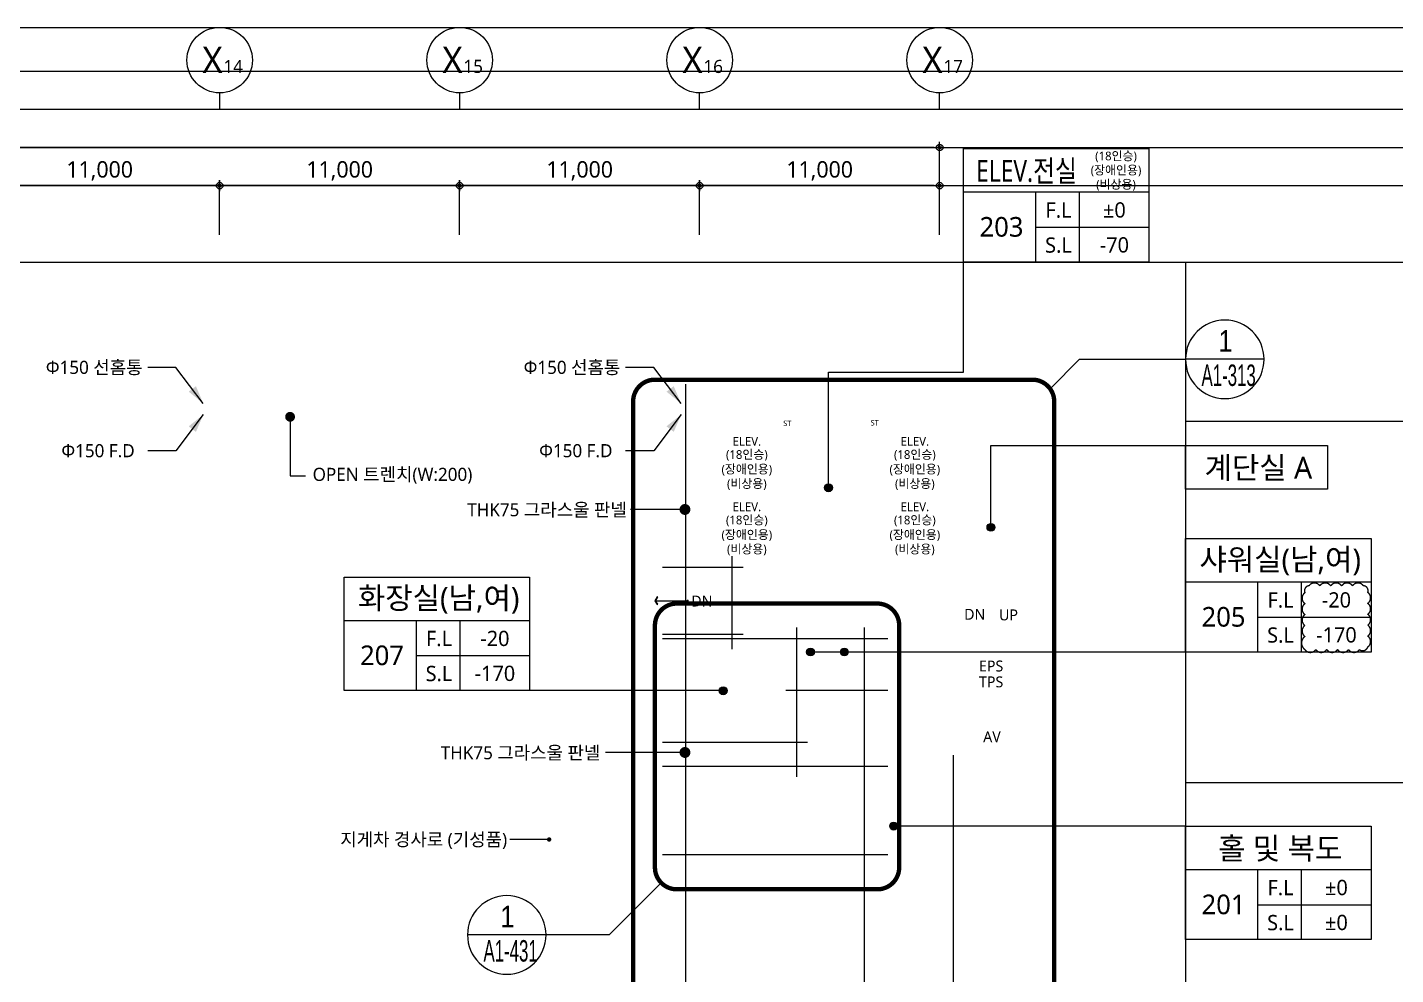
# Model space of a CAD drawing. Header units: millimetres. Extents: x 45782458 to 46215946, y 191740 to 1509539.
# Drawn here: x 46089958 to 46152671, y 862048 to 905440 of the extents above; entities that cross this region are included whole.
import ezdxf
from ezdxf.enums import TextEntityAlignment as Align

# ---------------------------------------------------------------- set-up
doc = ezdxf.new("R2010")
doc.units = ezdxf.units.MM
doc.header["$LTSCALE"] = 1000
doc.header["$MEASUREMENT"] = 0
doc.header["$PDSIZE"] = -10
for name, pattern in [('ACAD_ISO03W100', [30, 12, -18]), ('CEN', [62, 60, -1, 0, -1]), ('SYM$0$DASHDOT', [1, 0.5, -0.25, 0, -0.25])]:
    doc.linetypes.add(name, pattern=pattern)
doc.layers.get('0').update_dxf_attribs({"linetype": 'CONTINUOUS'})
doc.layers.get('Defpoints').update_dxf_attribs({"color": 171, "linetype": 'CONTINUOUS'})
for name, color, linetype in [('cen', 14, 'CONTINUOUS'), ('Center(AR)', 30, 'CEN'), ('DIM', 7, 'CONTINUOUS'), ('LED', 7, 'CONTINUOUS'), ('NDIM', 7, 'CONTINUOUS'), ('SYM(AXIS)', 7, 'CONTINUOUS'), ('SYM(STAIR)', 251, 'CONTINUOUS'), ('TEXT(AXIS)', 2, 'CONTINUOUS'), ('TEXT(MIN)', 7, 'CONTINUOUS'), ('TEXT(노트)', 7, 'CONTINUOUS'), ('TEXT(실명)', 3, 'CONTINUOUS'), ('TEXT-기입', 6, 'CONTINUOUS'), ('TITLE', 7, 'CONTINUOUS'), ('구간정리', 6, 'CONTINUOUS'), ('구간정리-TEXT', 3, 'CONTINUOUS')]:
    doc.layers.add(name, color=color, linetype=linetype)
doc.layers.add('VE변경사항적용-20220616', color=10, linetype='CONTINUOUS', plot=False)
doc.styles.add('CGS', font='cgse', dxfattribs={"bigfont": 'cgs'})
doc.styles.add('SYM$0$ARIAL', font='arial.ttf')
doc.styles.add('SYM$0$돋움', font='', dxfattribs={"width": 0.9})
doc.styles.add('TE', font='malgun_0.ttf')
doc.styles.add('궁서체', font='')
doc.styles.add('나눔바른고딕', font='NanumBarunGothic.ttf')
doc.styles.get('SYM$0$돋움').set_extended_font_data('Dotum')
doc.styles.get('궁서체').set_extended_font_data('GungsuhChe')
doc.dimstyles.new('BA', dxfattribs={"dimscale": 500, "dimtxt": 3, "dimasz": 1, "dimexe": 1, "dimexo": 5, "dimgap": 0.9, "dimtad": 1, "dimdec": 0, "dimdsep": 46, "dimlunit": 6, "dimtxsty": 'TE', "dimblk": 'DDD', "dimcen": 2.5, "dimclrd": 256, "dimclre": 256, "dimclrt": 3, "dimazin": 2, "dimtfac": 1, "dimtdec": 0, "dimtix": 1, "dimtmove": 2, "dimatfit": 3, "dimldrblk": 'DDD', "dimfxl": 1, "dimtolj": 1, "dimtzin": 0, "dimarcsym": 2})
doc.dimstyles.new('CPDIM1', dxfattribs={"dimtxt": 3, "dimasz": 2.5, "dimexe": 1.25, "dimexo": 5, "dimgap": 1.5, "dimtad": 1, "dimdec": 0, "dimzin": 1, "dimdsep": 46, "dimlunit": 6, "dimtxsty": '궁서체', "dimblk1": 'Z_DOT', "dimblk2": 'Z_DOT', "dimsah": 1, "dimcen": 2.5, "dimadec": 0, "dimazin": 0, "dimtfac": 1, "dimtdec": 0, "dimtix": 1, "dimtmove": 2, "dimatfit": 3, "dimldrblk": 'Z_DOT', "dimfxl": 1, "dimtolj": 1, "dimtzin": 1, "dimarcsym": 0})
doc.dimstyles.new('NDIM 1200', dxfattribs={"dimscale": 500, "dimtxt": 3, "dimasz": 1, "dimexe": 2, "dimexo": 2, "dimgap": 1, "dimtad": 1, "dimdec": 0, "dimdsep": 46, "dimtxsty": 'CGS', "dimblk": 'DOT0', "dimcen": 1, "dimdle": 8, "dimclrd": 2, "dimclre": 2, "dimclrt": 2, "dimadec": 0, "dimazin": 0, "dimtfac": 1, "dimtdec": 0, "dimtix": 1, "dimtmove": 2, "dimatfit": 3, "dimldrblk": 'DOT0', "dimfxl": 1, "dimtolj": 1, "dimtzin": 0, "dimlwd": -1, "dimlwe": -1, "dimarcsym": 0})

# ---------------------------------------------------------------- blocks, each defined once
blk = doc.blocks.new('DDD')
at = {"layer": 'DIM', "color": 0}
for p, q in [((-1, 0), (1, 0)), ((0, -1), (0, 1))]:
    blk.add_line(p, q, dxfattribs=at)
for radius in [0.6, 0.3]:
    blk.add_circle((0, 0), radius, dxfattribs=at)
blk = doc.blocks.new('*D346')
at = {"layer": 'Defpoints', "color": 0, "ltscale": 0.4, "transparency": 16777216}
for p in [(46087772, 898190), (46087772, 894690), (46098772, 894690)]:
    blk.add_point(p, dxfattribs=at)
at = {"layer": 'NDIM', "lineweight": -2, "ltscale": 0.4, "transparency": 16777216}
for p, q in [((46087772, 895940), (46087772, 898440)), ((46098522, 898190), (46088022, 898190)), ((46098772, 895940), (46098772, 898440))]:
    blk.add_line(p, q, dxfattribs=at)
at = {"layer": 'NDIM', "lineweight": -2, "ltscale": 0.4, "transparency": 16777216, "xscale": 250, "yscale": 250, "zscale": 250, "rotation": 180}
blk.add_blockref('DDD', (46087772, 898190), dxfattribs=at)
at = {"layer": 'NDIM', "lineweight": -2, "ltscale": 0.4, "transparency": 16777216, "xscale": 250, "yscale": 250, "zscale": 250}
blk.add_blockref('DDD', (46098772, 898190), dxfattribs=at)
at = {"layer": 'NDIM', "color": 3, "ltscale": 0.4, "transparency": 16777216, "insert": (46093272, 898868), "char_height": 750, "attachment_point": 5, "style": 'TE'}
blk.add_mtext('\\A1;11,000', dxfattribs=at)
blk = doc.blocks.new('*D347')
at = {"layer": 'Defpoints', "color": 0, "ltscale": 0.4, "transparency": 16777216}
for p in [(46098772, 898190), (46098772, 894690), (46109772, 894690)]:
    blk.add_point(p, dxfattribs=at)
at = {"layer": 'NDIM', "lineweight": -2, "ltscale": 0.4, "transparency": 16777216}
for p, q in [((46098772, 895940), (46098772, 898440)), ((46109522, 898190), (46099022, 898190)), ((46109772, 895940), (46109772, 898440))]:
    blk.add_line(p, q, dxfattribs=at)
at = {"layer": 'NDIM', "lineweight": -2, "ltscale": 0.4, "transparency": 16777216, "xscale": 250, "yscale": 250, "zscale": 250, "rotation": 180}
blk.add_blockref('DDD', (46098772, 898190), dxfattribs=at)
at = {"layer": 'NDIM', "lineweight": -2, "ltscale": 0.4, "transparency": 16777216, "xscale": 250, "yscale": 250, "zscale": 250}
blk.add_blockref('DDD', (46109772, 898190), dxfattribs=at)
at = {"layer": 'NDIM', "color": 3, "ltscale": 0.4, "transparency": 16777216, "insert": (46104272, 898868), "char_height": 750, "attachment_point": 5, "style": 'TE'}
blk.add_mtext('\\A1;11,000', dxfattribs=at)
blk = doc.blocks.new('A$C2F20087E')
at = {"layer": 'SYM(AXIS)'}
blk.add_line((600, 0), (600, 300), dxfattribs=at)
blk.add_circle((600, 900), 600, dxfattribs=at)
blk = doc.blocks.new('*D348')
at = {"layer": 'Defpoints', "color": 0, "ltscale": 0.4, "transparency": 16777216}
for p in [(46109772, 898190), (46109772, 894690), (46120772, 894690)]:
    blk.add_point(p, dxfattribs=at)
at = {"layer": 'NDIM', "lineweight": -2, "ltscale": 0.4, "transparency": 16777216}
for p, q in [((46109772, 895940), (46109772, 898440)), ((46120522, 898190), (46110022, 898190)), ((46120772, 895940), (46120772, 898440))]:
    blk.add_line(p, q, dxfattribs=at)
at = {"layer": 'NDIM', "lineweight": -2, "ltscale": 0.4, "transparency": 16777216, "xscale": 250, "yscale": 250, "zscale": 250, "rotation": 180}
blk.add_blockref('DDD', (46109772, 898190), dxfattribs=at)
at = {"layer": 'NDIM', "lineweight": -2, "ltscale": 0.4, "transparency": 16777216, "xscale": 250, "yscale": 250, "zscale": 250}
blk.add_blockref('DDD', (46120772, 898190), dxfattribs=at)
at = {"layer": 'NDIM', "color": 3, "ltscale": 0.4, "transparency": 16777216, "insert": (46115272, 898868), "char_height": 750, "attachment_point": 5, "style": 'TE'}
blk.add_mtext('\\A1;11,000', dxfattribs=at)
blk = doc.blocks.new('*D349')
at = {"layer": 'Defpoints', "color": 0, "ltscale": 0.4, "transparency": 16777216}
for p in [(46120772, 898190), (46120772, 894690), (46131772, 894690)]:
    blk.add_point(p, dxfattribs=at)
at = {"layer": 'NDIM', "lineweight": -2, "ltscale": 0.4, "transparency": 16777216}
for p, q in [((46120772, 895940), (46120772, 898440)), ((46131522, 898190), (46121022, 898190)), ((46131772, 895940), (46131772, 898440))]:
    blk.add_line(p, q, dxfattribs=at)
at = {"layer": 'NDIM', "lineweight": -2, "ltscale": 0.4, "transparency": 16777216, "xscale": 250, "yscale": 250, "zscale": 250, "rotation": 180}
blk.add_blockref('DDD', (46120772, 898190), dxfattribs=at)
at = {"layer": 'NDIM', "lineweight": -2, "ltscale": 0.4, "transparency": 16777216, "xscale": 250, "yscale": 250, "zscale": 250}
blk.add_blockref('DDD', (46131772, 898190), dxfattribs=at)
at = {"layer": 'NDIM', "color": 3, "ltscale": 0.4, "transparency": 16777216, "insert": (46126272, 898868), "char_height": 750, "attachment_point": 5, "style": 'TE'}
blk.add_mtext('\\A1;11,000', dxfattribs=at)
blk = doc.blocks.new('A$C51E23882')
at = {"layer": 'TITLE'}
blk.add_lwpolyline([(8500, 0), (0, 0), (0, 5200), (8500, 5200)], close=True, dxfattribs=at)
for points in [[(8500, 3200), (0, 3200)], [(3300, 3200), (3300, 0)], [(5300, 3200), (5300, 0)], [(3300, 1600), (8500, 1600)]]:
    blk.add_lwpolyline(points, dxfattribs=at)
at = {"layer": 'TITLE', "style": '나눔바른고딕'}
for s, p in [('F.L', (4352, 2378)), ('S.L', (4352, 778))]:
    blk.add_text(s, height=700, dxfattribs=at).set_placement(p, align=Align.MIDDLE)
blk = doc.blocks.new('A$C31C7260E')
at = {"layer": 'TITLE'}
for points in [[(0, 0), (0, 4000), (13000, 4000), (13000, 0)], [(13000, 0), (0, 0)]]:
    blk.add_lwpolyline(points, dxfattribs=at)
blk = doc.blocks.new('DOT0')
blk.add_line((-3, 0), (3, 0))
at = {"color": 6}
blk.add_circle((0, 0), 0.75, dxfattribs=at)
blk = doc.blocks.new('Z_DOT')
at = {"layer": 'DIM', "color": 0}
for p, q in [((-1, 0), (1, 0)), ((0, -1), (0, 1))]:
    blk.add_line(p, q, dxfattribs=at)
for radius in [0.5, 0.25]:
    blk.add_circle((0, 0), radius, dxfattribs=at)
blk = doc.blocks.new('SYM$0$det-tar-wi')
at = {"layer": '구간정리', "ltscale": 0.2}
blk.add_line((0, 0), (11, 0), dxfattribs=at)
blk.add_circle((5.5, 0), 5.5, dxfattribs=at)
at = {"layer": '구간정리-TEXT', "color": 3, "style": 'SYM$0$ARIAL'}
blk.add_attdef('2', text='', height=3, dxfattribs=at).set_placement((5.5, 2.58), align=Align.MIDDLE_CENTER)
at = {"layer": '구간정리-TEXT', "color": 3, "style": 'SYM$0$ARIAL', "width": 0.6}
blk.add_attdef('A1.00', text='', height=3, dxfattribs=at).set_placement((5.57, -2.22), align=Align.MIDDLE_CENTER)

msp = doc.modelspace()

# ---------------------------------------------------------------- hatches: boundary and pattern name
at = {"layer": 'LED'}
h = msp.add_hatch(color=256, dxfattribs=at)
h.dxf.hatch_style = 1
edge = h.paths.add_edge_path()
edge.add_arc((46126677.8, 884351.5), 180, 180, 540, ccw=False)
h = msp.add_hatch(color=256, dxfattribs=at)
h.dxf.hatch_style = 1
edge = h.paths.add_edge_path()
edge.add_arc((46134122.3, 882539.8), 180, 180, 540, ccw=False)
h = msp.add_hatch(color=256, dxfattribs=at)
h.dxf.hatch_style = 1
edge = h.paths.add_edge_path()
edge.add_arc((46125852.3, 876826.3), 180, 180, 540, ccw=False)
h = msp.add_hatch(color=256, dxfattribs=at)
h.dxf.hatch_style = 1
edge = h.paths.add_edge_path()
edge.add_arc((46127402.3, 876826.3), 180, 180, 540, ccw=False)
h = msp.add_hatch(color=256, dxfattribs=at)
h.dxf.hatch_style = 1
edge = h.paths.add_edge_path()
edge.add_arc((46121848.7, 875052.5), 180, 270, 630, ccw=False)
h = msp.add_hatch(color=256, dxfattribs=at)
h.dxf.hatch_style = 1
edge = h.paths.add_edge_path()
edge.add_arc((46129668.6, 868851.3), 180, 180, 540, ccw=False)

# ---------------------------------------------------------------- linework, layer by layer
at = {"ltscale": 10000}
for points in [[(46126674.7, 884308), (46126674.7, 889639.7), (46132865.1, 889639.7), (46132865.1, 894690.2)], [(46134122.3, 882539.8), (46134122.3, 886286), (46143042.2, 886286)], [(46143042.2, 876826.3), (46125852.3, 876826.3)], [(46121848.7, 875062), (46112972.3, 875061.9)], [(46143042.2, 868851.3), (46129668.6, 868851.3)]]:
    msp.add_lwpolyline(points, dxfattribs=at)
at = {"layer": 'cen', "ltscale": 10000}
for p, q in [((46143042.2, 887401.3), (46172222.3, 887401.3)), ((46143042.2, 870851.3), (46172222.3, 870851.3))]:
    msp.add_line(p, q, dxfattribs=at)
at = {"layer": 'Center(AR)'}
for p, q in [((46120134.8, 860388.8), (46120134.8, 889101.3)), ((46122259.8, 876951.3), (46122259.8, 881213.8)), ((46119072.3, 880713.8), (46122759.8, 880713.8)), ((46119072.3, 877638.8), (46122759.8, 877638.8)), ((46119072.3, 877451.3), (46129397.3, 877451.3)), ((46125222.3, 871101.3), (46125222.3, 877951.3)), ((46128322.3, 860388.8), (46128322.3, 877951.3)), ((46124722.3, 875081.3), (46129397.3, 875081.3)), ((46119072.3, 872701.3), (46125722.3, 872701.3)), ((46132409.8, 792551.3), (46132409.8, 872101.3)), ((46119072.3, 871601.3), (46129397.3, 871601.3)), ((46119072.3, 867551.3), (46129397.3, 867551.3))]:
    msp.add_line(p, q, dxfattribs=at)
at = {"layer": 'Defpoints'}
for points in [[(46182972.3, 767740.2), (46006272.3, 767740.2), (46006272.3, 905440.2), (46182972.3, 905440.2)], [(46180972.3, 769740.2), (46010022.3, 769740.2), (46010022.3, 903440.2), (46180972.3, 903440.2)], [(46179222.3, 771490.2), (46011772.3, 771490.2), (46011772.3, 901690.2), (46179222.3, 901690.2)], [(46177472.3, 773240.2), (46013522.3, 773240.2), (46013522.3, 899940.2), (46177472.3, 899940.2)], [(46175722.3, 774990.2), (46015272.3, 774990.2), (46015272.3, 898190.2), (46175722.3, 898190.2)], [(46172222.3, 778490.2), (46018772.3, 778490.2), (46018772.3, 894690.2), (46172222.3, 894690.2)], [(46143042.2, 778490.2), (46018772.3, 778490.2), (46018772.3, 894690.2), (46143042.2, 894690.2)]]:
    msp.add_lwpolyline(points, close=True, dxfattribs=at)
at = {"layer": 'LED'}
for points in [[(46098022.3, 888213.8), (46096767.6, 889866.5), (46095479.7, 889866.5)], [(46119922.3, 888213.8), (46118667.6, 889866.5), (46117379.7, 889866.5)], [(46098022.3, 887701.3), (46096767.6, 886048.6), (46095479.7, 886048.6)], [(46119922.3, 887701.3), (46118667.6, 886048.6), (46117379.7, 886048.6)]]:
    msp.add_lwpolyline(points, dxfattribs=at)
for centre in [(46126677.8, 884351.5), (46134122.3, 882539.8), (46125852.3, 876826.3), (46127402.3, 876826.3), (46121848.7, 875052.5), (46129668.6, 868851.3)]:
    msp.add_circle(centre, 180, dxfattribs=at)
for points in [[(46098022.3, 888213.8), (46097352.5, 888751.6), (46097684.4, 889003.5)], [(46119922.3, 888213.8), (46119252.5, 888751.6), (46119584.4, 889003.5)], [(46098022.3, 887701.3), (46097352.5, 887163.6), (46097684.4, 886911.6)], [(46119922.3, 887701.3), (46119252.5, 887163.6), (46119584.4, 886911.6)]]:
    msp.add_solid(points, dxfattribs=at)
at = {"layer": 'NDIM', "ltscale": 0.4}
for p, q in [((46131522.3, 899940.2), (46018772.3, 899940.2)), ((46131772.3, 895940.2), (46131772.3, 900190.2))]:
    msp.add_line(p, q, dxfattribs=at)
at = {"layer": 'SYM(STAIR)'}
msp.add_lwpolyline([(46118823.5, 879001.1), (46118848.3, 879015.4), (46118755.3, 879176.3), (46118848.3, 879337.3), (46118823.5, 879351.6), (46118722.3, 879176.3)], close=True, dxfattribs=at)
msp.add_lwpolyline([(46118722.3, 879176.3), (46120222.3, 879176.3)], dxfattribs=at)
at = {"layer": 'SYM(STAIR)', "const_width": 50}
msp.add_lwpolyline([(46120222.3, 879201.3, -1), (46120222.3, 879151.3, -1)], format="xyb", close=True, dxfattribs=at)
at = {"layer": 'VE변경사항적용-20220616', "linetype": 'ACAD_ISO03W100'}
msp.add_lwpolyline([(46148511.5, 876940.5, 0.5205671), (46149011.5, 876940.5, 0.5205671), (46149511.5, 876940.5, 0.5205671), (46150011.5, 876940.5, 0.5205671), (46150511.5, 876940.5, 0.5205671), (46151011.5, 876940.5, 0.5205671), (46151395.8, 877056.2, 0.5205671), (46151395.8, 877556.2, 0.5205671), (46151395.8, 878056.2, 0.5205671), (46151395.8, 878556.2, 0.5205671), (46151395.8, 879056.2, 0.5205671), (46151395.8, 879556.2, 0.5205671), (46151195.8, 879856.2, 0.5205671), (46150695.8, 879856.2, 0.5205671), (46150195.8, 879856.2, 0.5205671), (46149695.8, 879856.2, 0.5205671), (46149195.8, 879856.2, 0.5205671), (46148695.8, 879856.2, 0.5205671), (46148511.5, 879540.5, 0.5205671), (46148511.5, 879040.5, 0.5205671), (46148511.5, 878540.5, 0.5205671), (46148511.5, 878040.5, 0.5205671), (46148511.5, 877540.5, 0.5205671)], format="xyb", close=True, dxfattribs=at)
at = {"layer": '구간정리', "ltscale": 0.2}
for points in [[(46136835.1, 888883.9), (46138185, 890233.9), (46143042.2, 890233.9)], [(46119015.2, 866249.2), (46116631.1, 863865.2), (46113732.3, 863865.2)]]:
    msp.add_lwpolyline(points, dxfattribs=at)
at = {"layer": '구간정리', "linetype": 'SYM$0$DASHDOT', "ltscale": 2, "const_width": 200}
for points in [[(46118722.3, 857251.3), (46136022.3, 857251.3, 0.4142136), (46137022.3, 858251.3), (46137022.3, 888301.3, 0.4142136), (46136022.3, 889301.3), (46118722.3, 889301.3, 0.4142136), (46117722.3, 888301.3), (46117722.3, 858251.3, 0.4142136)], [(46119722.3, 865956.3), (46128917.3, 865956.3, 0.4142136), (46129917.3, 866956.3), (46129917.3, 878046.3, 0.4142136), (46128917.3, 879046.3), (46119722.3, 879046.3, 0.4142136), (46118722.3, 878046.3), (46118722.3, 866956.3, 0.4142136)]]:
    msp.add_lwpolyline(points, format="xyb", close=True, dxfattribs=at)

# ---------------------------------------------------------------- block references
for name, p, xscale, yscale, zscale in [('A$C2F20087E', (46097272.3, 901690.2), 2.5, 2.5, 2.5), ('A$C2F20087E', (46108272.3, 901690.2), 2.5, 2.5, 2.5), ('A$C2F20087E', (46119272.3, 901690.2), 2.5, 2.5, 2.5), ('A$C2F20087E', (46130272.3, 901690.2), 2.5, 2.5, 2.5), ('A$C31C7260E', (46143042.2, 884286), 0.5, 0.5, 0.5)]:
    msp.add_blockref(name, p, dxfattribs=dict(xscale=xscale, yscale=yscale, zscale=zscale))
for p in [(46132865.1, 894690.2), (46143042.2, 876826.3), (46104472.3, 875061.9), (46143042.2, 863651.3)]:
    msp.add_blockref('A$C51E23882', p)
at = {"layer": 'NDIM', "ltscale": 0.4, "xscale": 250, "yscale": 250, "zscale": 250}
msp.add_blockref('DDD', (46131772.3, 899940.2), dxfattribs=at)
at = {"layer": '구간정리'}
ref = msp.add_blockref('SYM$0$det-tar-wi', (46146642.2, 890233.9), dxfattribs=dict(at, xscale=-327.2727272727273, yscale=327.2727272727273, zscale=327.2727272727273))
ref.add_attrib('A1.00', 'A1-313', dxfattribs={"layer": '구간정리-TEXT', "color": 3, "height": 981.82, "style": 'SYM$0$돋움', "width": 0.6}).set_placement((46145016.8, 889506.3), align=Align.MIDDLE_CENTER)
ref.add_attrib('2', '1', dxfattribs={"layer": '구간정리-TEXT', "color": 3, "height": 981.8, "style": 'SYM$0$돋움', "width": 0.9}).set_placement((46144869.8, 891079.3), align=Align.MIDDLE_CENTER)
ref = msp.add_blockref('SYM$0$det-tar-wi', (46113732.3, 863865.2), dxfattribs=dict(at, xscale=-327.2727272727273, yscale=327.2727272727273, zscale=327.2727272727273))
ref.add_attrib('A1.00', 'A1-431', dxfattribs={"layer": '구간정리-TEXT', "color": 3, "height": 981.82, "style": 'SYM$0$돋움', "width": 0.6}).set_placement((46112106.9, 863137.6), align=Align.MIDDLE_CENTER)
ref.add_attrib('2', '1', dxfattribs={"layer": '구간정리-TEXT', "color": 3, "height": 981.8, "style": 'SYM$0$돋움', "width": 0.9}).set_placement((46111959.9, 864710.6), align=Align.MIDDLE_CENTER)

# ---------------------------------------------------------------- texts
at = {"layer": 'TEXT(AXIS)', "style": '나눔바른고딕'}
for s, height, p in [('X', 1200, (46098443.2, 903950.1)), ('X', 1200, (46109443.2, 903950.1)), ('X', 1200, (46120443.2, 903950.1)), ('X', 1200, (46131443.2, 903950.1)), ('14', 600, (46099391.3, 903650.2)), ('15', 600, (46110391.3, 903650.2)), ('16', 600, (46121391.3, 903650.2)), ('17', 600, (46132391.3, 903650.2))]:
    msp.add_text(s, height=height, dxfattribs=at).set_placement(p, align=Align.MIDDLE)
at = {"layer": 'TEXT(MIN)', "style": '나눔바른고딕'}
for s, p in [('(18인승)', (46139855.8, 899349.4)), ('(장애인용)', (46139855.8, 898699.4)), ('(비상용)', (46139855.8, 898049.4))]:
    msp.add_text(s, height=400, dxfattribs=at).set_placement(p, align=Align.CENTER)
for s, p in [('Φ150 선홈통', (46095237.6, 889866.5)), ('Φ150 선홈통', (46117137.6, 889866.5)), ('THK75 그라스울 판넬', (46117433.7, 883343.9)), ('THK75 그라스울 판넬', (46116218.6, 872213)), ('지게차 경사로 (기성품)', (46111949.7, 868238.8))]:
    msp.add_text(s, height=600, dxfattribs=at).set_placement(p, align=Align.MIDDLE_RIGHT)
for s, height, p in [('ST', 250, (46124788.7, 887302.7)), ('ST', 250, (46128792.6, 887327.7)), ('DN', 500, (46120874.2, 879160.6)), ('DN', 500, (46133379, 878554)), ('UP', 500, (46134929, 878526.1)), ('EPS', 500, (46134130.9, 876185)), ('TPS', 500, (46134130.9, 875458.7)), ('AV', 500, (46134169.8, 872944.3))]:
    msp.add_text(s, height=height, dxfattribs=at).set_placement(p, align=Align.MIDDLE_CENTER)
for s, p in [('Φ150 F.D', (46091518.6, 886048.6)), ('Φ150 F.D', (46113418.6, 886048.6)), ('OPEN 트렌치(W:200)', (46103033.7, 884964.1))]:
    msp.add_text(s, height=600, dxfattribs=at).set_placement(p, align=Align.MIDDLE_LEFT)
at = {"layer": 'TEXT(노트)', "style": '나눔바른고딕'}
for s, p in [('(18인승)', (46122934.7, 885860.1)), ('ELEV.', (46122934.7, 886474.5)), ('(18인승)', (46130634.7, 885860.1)), ('ELEV.', (46130634.7, 886474.5)), ('(장애인용)', (46122934.7, 885188.1)), ('(장애인용)', (46130634.7, 885188.1)), ('(비상용)', (46122934.7, 884527.1)), ('(비상용)', (46130634.7, 884527.1)), ('ELEV.', (46122934.7, 883474.5)), ('ELEV.', (46130634.7, 883474.5)), ('(18인승)', (46122934.7, 882860.1)), ('(18인승)', (46130634.7, 882860.1)), ('(장애인용)', (46122934.7, 882188.1)), ('(장애인용)', (46130634.7, 882188.1)), ('(비상용)', (46122934.7, 881527.1)), ('(비상용)', (46130634.7, 881527.1))]:
    msp.add_text(s, height=400, dxfattribs=at).set_placement(p, align=Align.MIDDLE)
at = {"layer": 'TEXT(실명)', "style": '나눔바른고딕', "width": 0.8}
msp.add_text('ELEV.전실', height=1000, dxfattribs=at).set_placement((46135754.9, 898884.3), align=Align.MIDDLE)
at = {"layer": 'TEXT(실명)', "style": '나눔바른고딕'}
for s, p in [('계단실 A', (46146379.9, 885280.1)), ('샤워실(남,여)', (46147379.9, 881020.5)), ('화장실(남,여)', (46108810, 879256)), ('홀 및 복도', (46147379.9, 867845.5))]:
    msp.add_text(s, height=1000, dxfattribs=at).set_placement(p, align=Align.MIDDLE)
at = {"layer": 'TEXT-기입', "style": '나눔바른고딕'}
for s, height, p in [('±0', 700, (46139781.2, 897078)), ('203', 900, (46134606.4, 896303.5)), ('-70', 700, (46139781.2, 895478)), ('-20', 700, (46149958.3, 879214.2)), ('205', 900, (46144783.5, 878439.7)), ('-20', 700, (46111388.4, 877449.8)), ('-170', 700, (46149958.3, 877614.2)), ('207', 900, (46106213.6, 876675.2)), ('-170', 700, (46111388.4, 875849.8)), ('±0', 700, (46149958.3, 866039.2)), ('201', 900, (46144783.5, 865264.7)), ('±0', 700, (46149958.3, 864439.2))]:
    msp.add_text(s, height=height, dxfattribs=at).set_placement(p, align=Align.MIDDLE)

# ---------------------------------------------------------------- dimensions: what is measured, and where the dimension line sits
at = {"layer": 'NDIM', "ltscale": 0.4}
for base, p1, p2, picture, middle in [((46087772.3, 898190.2), (46098772.3, 894690.2), (46087772.3, 894690.2), '*D346', (46093272.3, 898867.6)), ((46098772.3, 898190.2), (46109772.3, 894690.2), (46098772.3, 894690.2), '*D347', (46104272.3, 898867.6)), ((46109772.3, 898190.2), (46120772.3, 894690.2), (46109772.3, 894690.2), '*D348', (46115272.3, 898867.6)), ((46120772.3, 898190.2), (46131772.3, 894690.2), (46120772.3, 894690.2), '*D349', (46126272.3, 898867.6))]:
    dim = msp.add_linear_dim(base=base, p1=p1, p2=p2, angle=180, dimstyle='BA', override={"dimscale": 250}, dxfattribs=at)
    dim.commit()
    dim.dimension.update_dxf_attribs({"geometry": picture, "text_midpoint": middle})

# ---------------------------------------------------------------- leaders
at = {"ltscale": 10000}
msp.add_leader([(46102000.3, 887601.3), (46102000.3, 884893.4), (46102700.3, 884893.4)], dimstyle='CPDIM1', override={"dimtxt": 3000, "dimasz": 450, "dimgap": 1, "dimtad": 0, "dimzin": 0, "dimtxsty": 'CGS', "dimldrblk": 'Dot'}, dxfattribs=at)
at = {"layer": 'LED', "ltscale": 10000}
for points, override in [([(46120097.3, 883356.2), (46117605.9, 883356.2)], {"dimtad": 0, "dimclrd": 256, "dimldrblk": 'Dot'}), ([(46120097.3, 872225.3), (46116453.8, 872225.3)], {"dimtad": 0, "dimclrd": 256, "dimldrblk": 'Dot'}), ([(46113872.3, 868238.8), (46112072.3, 868238.8)], {"dimasz": 0.4, "dimtad": 0, "dimclrd": 256, "dimldrblk": 'Dot'})]:
    msp.add_leader(points, dimstyle='NDIM 1200', override=override, dxfattribs=at)

doc.saveas('drawing.dxf')
